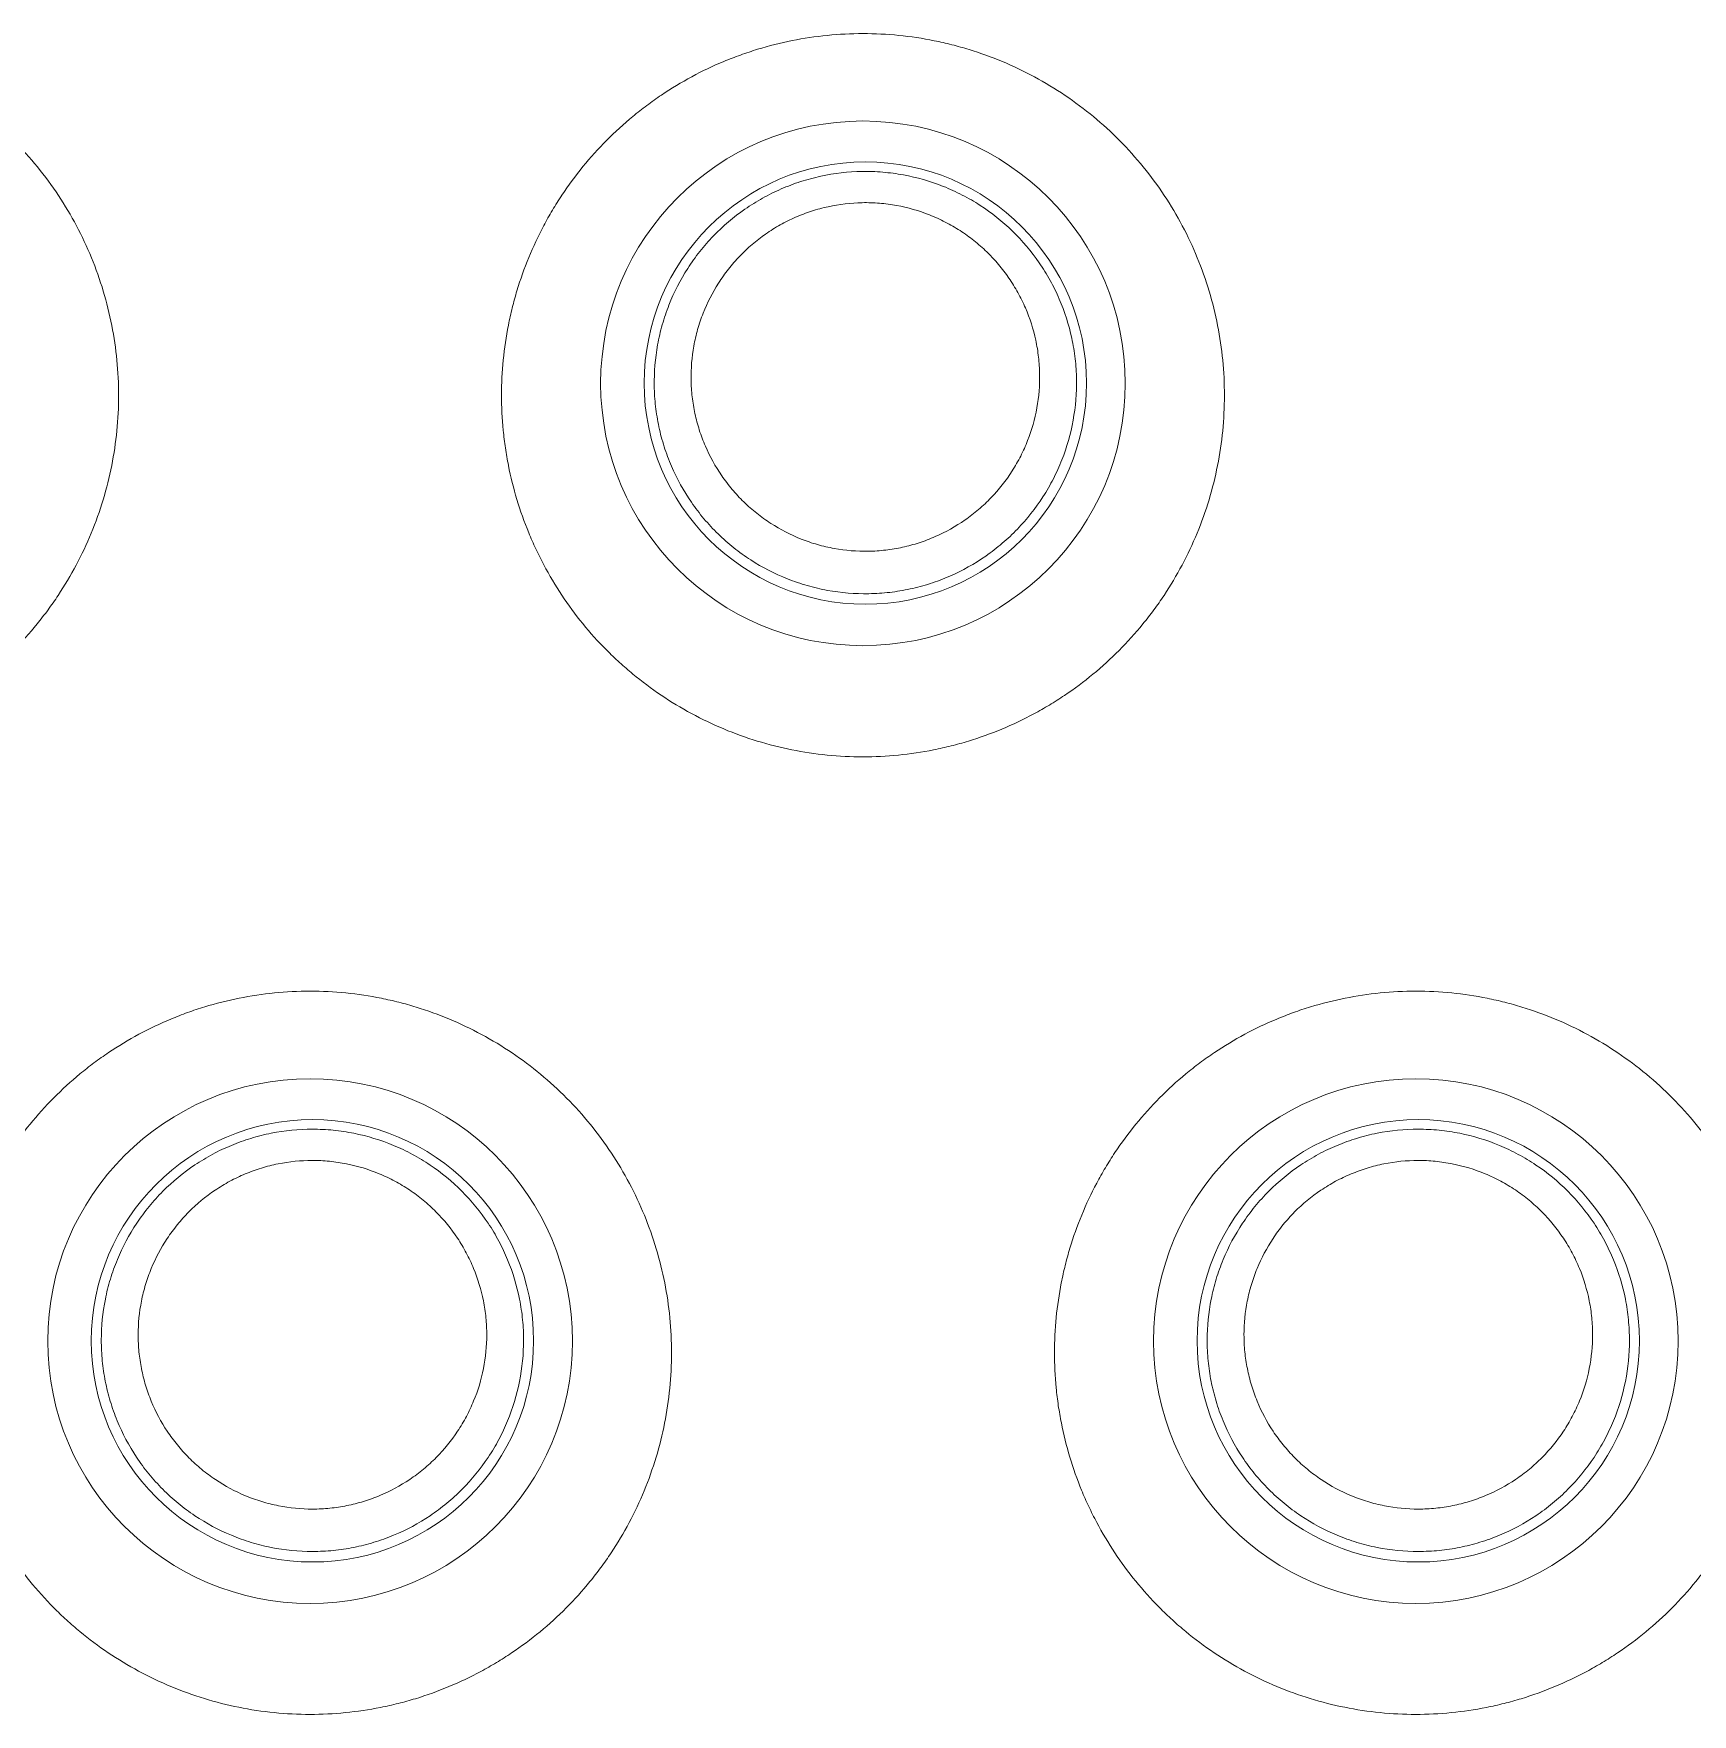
# Model space of a CAD drawing. Header units: millimetres. Extents: x 70151 to 230897, y 35202 to 113211.
# Drawn here: x 172293.605 to 172298.124, y 76646.738 to 76651.316 of the extents above; entities that cross this region are included whole.
import ezdxf

# ---------------------------------------------------------------- set-up
doc = ezdxf.new("R2010")
doc.units = ezdxf.units.MM
doc.header["$LTSCALE"] = 50
doc.layers.add('2-con', color=2, linetype='Continuous')
doc.layers.add('mark-B', color=2, linetype='Continuous', lineweight=20)

# ---------------------------------------------------------------- blocks, each defined once
blk = doc.blocks.new('무풍1way 일반')
at = {"layer": 'mark-B'}
for centre, radius in [((497.044, -430.0706), 0.7146), ((497.044, -430.0706), 0.7146), ((497.044, -430.0706), 0.7146), ((497.044, -430.0706), 0.7146), ((500.0564, -430.0706), 0.7146), ((500.0564, -430.0706), 0.7146), ((500.0564, -430.0706), 0.7146), ((500.0564, -430.0706), 0.7146), ((497.0375, -430.0713), 0.6025), ((500.0499, -430.0713), 0.6025), ((498.5502, -432.6794), 0.7146), ((498.5502, -432.6794), 0.7146), ((498.5502, -432.6794), 0.7146), ((498.5502, -432.6794), 0.7146), ((498.5437, -432.6801), 0.6025)]:
    blk.add_circle(centre, radius, dxfattribs=at)
for points, knots in [([(497.044, -431.0237), (497.1094, -431.0237), (497.1738, -431.0172), (497.2687, -430.9982), (497.3, -430.9904), (497.3466, -430.9761), (497.3622, -430.971), (497.3928, -430.9599), (497.408, -430.954), (497.4827, -430.9229), (497.5394, -430.8924), (497.6064, -430.8474), (497.6196, -430.838), (497.6456, -430.8186), (497.6584, -430.8085), (497.6959, -430.7775), (497.7197, -430.7558), (497.7876, -430.6874), (497.8282, -430.6377), (497.873, -430.5703), (497.8816, -430.5566), (497.8981, -430.5289), (497.9218, -430.4868), (497.9558, -430.4144), (497.9772, -430.3542), (497.9912, -430.3081), (497.9954, -430.2925), (498.0032, -430.2612), (498.0068, -430.2454), (498.0223, -430.1665), (498.0285, -430.103), (498.0286, -430.0072), (498.027, -429.9751), (498.0223, -429.9269), (498.0204, -429.9109), (498.0157, -429.879), (498.0129, -429.8632), (497.9974, -429.7848), (497.979, -429.7237), (497.9485, -429.6493), (497.942, -429.6346), (497.9283, -429.6053), (497.921, -429.5908), (497.8983, -429.5481), (497.8819, -429.5206), (497.8288, -429.4406), (497.7884, -429.3908), (497.7311, -429.3331), (497.7194, -429.3219), (497.6955, -429.3001), (497.659, -429.2683), (497.5946, -429.2203), (497.5395, -429.1869), (497.4825, -429.1562), (497.4529, -429.1421), (497.3631, -429.1046), (497.3014, -429.0858), (497.2063, -429.0667), (497.1742, -429.0618), (497.1091, -429.0553), (497.0767, -429.0537), (496.9797, -429.0537), (496.9155, -429.06), (496.8357, -429.0759), (496.8197, -429.0795), (496.7881, -429.0874), (496.7411, -429.1005), (496.6652, -429.1278), (496.607, -429.1555), (496.5643, -429.1784), (496.5502, -429.1864), (496.5223, -429.2032), (496.5086, -429.2119), (496.4412, -429.2572), (496.3916, -429.2981), (496.3236, -429.3665), (496.302, -429.3904), (496.2713, -429.4281), (496.2613, -429.4409), (496.2421, -429.4669), (496.2329, -429.4801), (496.1885, -429.547), (496.1584, -429.6034), (496.1216, -429.6926), (496.1107, -429.7232), (496.0922, -429.7848), (496.0844, -429.8158), (496.0658, -429.9098), (496.0595, -429.9734), (496.0594, -430.1027), (496.0656, -430.1663), (496.0841, -430.2603), (496.0918, -430.2913), (496.1103, -430.3529), (496.1212, -430.3835), (496.1578, -430.4728), (496.1878, -430.5292), (496.2409, -430.6094), (496.26, -430.6354), (496.301, -430.6858), (496.3226, -430.7098), (496.3905, -430.7782), (496.4399, -430.8192), (496.5205, -430.8735), (496.5485, -430.8905), (496.6055, -430.9212), (496.6637, -430.949), (496.7243, -430.9709), (496.7707, -430.9851), (496.7863, -430.9895), (496.8178, -430.9975), (496.8337, -431.0011), (496.9138, -431.0172), (496.9785, -431.0237), (497.044, -431.0237)], [0, 0, 0, 0, 0.03125, 0.03125, 0.046875, 0.046875, 0.054687, 0.054687, 0.0625, 0.0625, 0.09375, 0.09375, 0.101562, 0.101562, 0.109375, 0.109375, 0.125, 0.125, 0.15625, 0.15625, 0.164062, 0.164062, 0.171875, 0.1875, 0.203125, 0.203125, 0.210937, 0.210937, 0.21875, 0.21875, 0.25, 0.25, 0.265625, 0.265625, 0.273437, 0.273437, 0.28125, 0.28125, 0.3125, 0.3125, 0.320312, 0.320312, 0.328125, 0.328125, 0.34375, 0.34375, 0.375, 0.375, 0.382812, 0.382812, 0.390625, 0.40625, 0.421875, 0.421875, 0.4375, 0.4375, 0.46875, 0.46875, 0.484375, 0.484375, 0.5, 0.5, 0.53125, 0.53125, 0.539062, 0.539062, 0.546875, 0.5625, 0.578125, 0.578125, 0.585937, 0.585937, 0.59375, 0.59375, 0.625, 0.625, 0.640625, 0.640625, 0.648437, 0.648437, 0.65625, 0.65625, 0.6875, 0.6875, 0.703125, 0.703125, 0.71875, 0.71875, 0.75, 0.75, 0.78125, 0.78125, 0.796875, 0.796875, 0.8125, 0.8125, 0.84375, 0.84375, 0.859375, 0.859375, 0.875, 0.875, 0.90625, 0.90625, 0.921875, 0.921875, 0.9375, 0.953125, 0.953125, 0.960937, 0.960937, 0.96875, 0.96875, 1, 1, 1, 1]), ([(497.044, -431.0237), (497.1094, -431.0237), (497.1738, -431.0172), (497.2687, -430.9982), (497.3, -430.9904), (497.3466, -430.9761), (497.3622, -430.971), (497.3928, -430.9599), (497.408, -430.954), (497.4827, -430.9229), (497.5394, -430.8924), (497.6064, -430.8474), (497.6196, -430.838), (497.6456, -430.8186), (497.6584, -430.8085), (497.6959, -430.7775), (497.7197, -430.7558), (497.7876, -430.6874), (497.8282, -430.6377), (497.873, -430.5703), (497.8816, -430.5566), (497.8981, -430.5289), (497.9218, -430.4868), (497.9558, -430.4144), (497.9772, -430.3542), (497.9912, -430.3081), (497.9954, -430.2925), (498.0032, -430.2612), (498.0068, -430.2454), (498.0223, -430.1665), (498.0285, -430.103), (498.0286, -430.0072), (498.027, -429.9751), (498.0223, -429.9269), (498.0204, -429.9109), (498.0157, -429.879), (498.0129, -429.8632), (497.9974, -429.7848), (497.979, -429.7237), (497.9485, -429.6493), (497.942, -429.6346), (497.9283, -429.6053), (497.921, -429.5908), (497.8983, -429.5481), (497.8819, -429.5206), (497.8288, -429.4406), (497.7884, -429.3908), (497.7311, -429.3331), (497.7194, -429.3219), (497.6955, -429.3001), (497.659, -429.2683), (497.5946, -429.2203), (497.5395, -429.1869), (497.4825, -429.1562), (497.4529, -429.1421), (497.3631, -429.1046), (497.3014, -429.0858), (497.2063, -429.0667), (497.1742, -429.0618), (497.1091, -429.0553), (497.0767, -429.0537), (496.9797, -429.0537), (496.9155, -429.06), (496.8357, -429.0759), (496.8197, -429.0795), (496.7881, -429.0874), (496.7411, -429.1005), (496.6652, -429.1278), (496.607, -429.1555), (496.5643, -429.1784), (496.5502, -429.1864), (496.5223, -429.2032), (496.5086, -429.2119), (496.4412, -429.2572), (496.3916, -429.2981), (496.3236, -429.3665), (496.302, -429.3904), (496.2713, -429.4281), (496.2613, -429.4409), (496.2421, -429.4669), (496.2329, -429.4801), (496.1885, -429.547), (496.1584, -429.6034), (496.1216, -429.6926), (496.1107, -429.7232), (496.0922, -429.7848), (496.0844, -429.8158), (496.0658, -429.9098), (496.0595, -429.9734), (496.0594, -430.1027), (496.0656, -430.1663), (496.0841, -430.2603), (496.0918, -430.2913), (496.1103, -430.3529), (496.1212, -430.3835), (496.1578, -430.4728), (496.1878, -430.5292), (496.2409, -430.6094), (496.26, -430.6354), (496.301, -430.6858), (496.3226, -430.7098), (496.3905, -430.7782), (496.4399, -430.8192), (496.5205, -430.8735), (496.5485, -430.8905), (496.6055, -430.9212), (496.6637, -430.949), (496.7243, -430.9709), (496.7707, -430.9851), (496.7863, -430.9895), (496.8178, -430.9975), (496.8337, -431.0011), (496.9138, -431.0172), (496.9785, -431.0237), (497.044, -431.0237)], [0, 0, 0, 0, 0.03125, 0.03125, 0.046875, 0.046875, 0.054687, 0.054687, 0.0625, 0.0625, 0.09375, 0.09375, 0.101562, 0.101562, 0.109375, 0.109375, 0.125, 0.125, 0.15625, 0.15625, 0.164062, 0.164062, 0.171875, 0.1875, 0.203125, 0.203125, 0.210937, 0.210937, 0.21875, 0.21875, 0.25, 0.25, 0.265625, 0.265625, 0.273437, 0.273437, 0.28125, 0.28125, 0.3125, 0.3125, 0.320312, 0.320312, 0.328125, 0.328125, 0.34375, 0.34375, 0.375, 0.375, 0.382812, 0.382812, 0.390625, 0.40625, 0.421875, 0.421875, 0.4375, 0.4375, 0.46875, 0.46875, 0.484375, 0.484375, 0.5, 0.5, 0.53125, 0.53125, 0.539062, 0.539062, 0.546875, 0.5625, 0.578125, 0.578125, 0.585937, 0.585937, 0.59375, 0.59375, 0.625, 0.625, 0.640625, 0.640625, 0.648437, 0.648437, 0.65625, 0.65625, 0.6875, 0.6875, 0.703125, 0.703125, 0.71875, 0.71875, 0.75, 0.75, 0.78125, 0.78125, 0.796875, 0.796875, 0.8125, 0.8125, 0.84375, 0.84375, 0.859375, 0.859375, 0.875, 0.875, 0.90625, 0.90625, 0.921875, 0.921875, 0.9375, 0.953125, 0.953125, 0.960937, 0.960937, 0.96875, 0.96875, 1, 1, 1, 1]), ([(500.0564, -431.0237), (500.1218, -431.0237), (500.1861, -431.0172), (500.281, -430.9982), (500.3124, -430.9904), (500.359, -430.9761), (500.3746, -430.971), (500.4052, -430.9599), (500.4204, -430.954), (500.4951, -430.9229), (500.5518, -430.8924), (500.6188, -430.8474), (500.632, -430.838), (500.658, -430.8186), (500.6708, -430.8085), (500.7083, -430.7775), (500.7321, -430.7558), (500.8, -430.6874), (500.8406, -430.6377), (500.8854, -430.5703), (500.894, -430.5566), (500.9105, -430.5289), (500.9342, -430.4868), (500.9682, -430.4144), (500.9896, -430.3542), (501.0035, -430.3081), (501.0078, -430.2925), (501.0156, -430.2612), (501.0191, -430.2454), (501.0347, -430.1665), (501.0409, -430.103), (501.0409, -430.0072), (501.0394, -429.9751), (501.0347, -429.9269), (501.0327, -429.9109), (501.028, -429.879), (501.0253, -429.8632), (501.0098, -429.7848), (500.9914, -429.7237), (500.9609, -429.6493), (500.9544, -429.6346), (500.9406, -429.6053), (500.9334, -429.5908), (500.9107, -429.5481), (500.8943, -429.5206), (500.8412, -429.4406), (500.8008, -429.3908), (500.7435, -429.3331), (500.7318, -429.3219), (500.7079, -429.3001), (500.6714, -429.2683), (500.607, -429.2203), (500.5519, -429.1869), (500.4949, -429.1562), (500.4653, -429.1421), (500.3754, -429.1046), (500.3138, -429.0858), (500.2187, -429.0667), (500.1866, -429.0618), (500.1215, -429.0553), (500.0891, -429.0537), (499.9921, -429.0537), (499.9279, -429.06), (499.8481, -429.0759), (499.8321, -429.0795), (499.8005, -429.0874), (499.7535, -429.1005), (499.6776, -429.1278), (499.6194, -429.1555), (499.5767, -429.1784), (499.5626, -429.1864), (499.5347, -429.2032), (499.5209, -429.2119), (499.4536, -429.2572), (499.404, -429.2981), (499.336, -429.3665), (499.3144, -429.3904), (499.2837, -429.4281), (499.2737, -429.4409), (499.2545, -429.4669), (499.2453, -429.4801), (499.2009, -429.547), (499.1708, -429.6034), (499.134, -429.6926), (499.1231, -429.7232), (499.1045, -429.7848), (499.0968, -429.8158), (499.0782, -429.9098), (499.0719, -429.9734), (499.0718, -430.1027), (499.078, -430.1663), (499.0965, -430.2603), (499.1042, -430.2913), (499.1227, -430.3529), (499.1335, -430.3835), (499.1702, -430.4728), (499.2002, -430.5292), (499.2533, -430.6094), (499.2724, -430.6354), (499.3134, -430.6858), (499.335, -430.7098), (499.4029, -430.7782), (499.4523, -430.8192), (499.5328, -430.8735), (499.5609, -430.8905), (499.6179, -430.9212), (499.6761, -430.949), (499.7367, -430.9709), (499.783, -430.9851), (499.7986, -430.9895), (499.8302, -430.9975), (499.8461, -431.0011), (499.9262, -431.0172), (499.9909, -431.0237), (500.0564, -431.0237)], [0, 0, 0, 0, 0.03125, 0.03125, 0.046875, 0.046875, 0.054688, 0.054688, 0.0625, 0.0625, 0.09375, 0.09375, 0.101563, 0.101563, 0.109375, 0.109375, 0.125, 0.125, 0.15625, 0.15625, 0.164063, 0.164063, 0.171875, 0.1875, 0.203125, 0.203125, 0.210938, 0.210938, 0.21875, 0.21875, 0.25, 0.25, 0.265625, 0.265625, 0.273438, 0.273438, 0.28125, 0.28125, 0.3125, 0.3125, 0.320313, 0.320313, 0.328125, 0.328125, 0.34375, 0.34375, 0.375, 0.375, 0.382813, 0.382813, 0.390625, 0.40625, 0.421875, 0.421875, 0.4375, 0.4375, 0.46875, 0.46875, 0.484375, 0.484375, 0.5, 0.5, 0.53125, 0.53125, 0.539063, 0.539063, 0.546875, 0.5625, 0.578125, 0.578125, 0.585938, 0.585938, 0.59375, 0.59375, 0.625, 0.625, 0.640625, 0.640625, 0.648438, 0.648438, 0.65625, 0.65625, 0.6875, 0.6875, 0.703125, 0.703125, 0.71875, 0.71875, 0.75, 0.75, 0.78125, 0.78125, 0.796875, 0.796875, 0.8125, 0.8125, 0.84375, 0.84375, 0.859375, 0.859375, 0.875, 0.875, 0.90625, 0.90625, 0.921875, 0.921875, 0.9375, 0.953125, 0.953125, 0.960938, 0.960938, 0.96875, 0.96875, 1, 1, 1, 1]), ([(500.0564, -431.0237), (500.1218, -431.0237), (500.1861, -431.0172), (500.281, -430.9982), (500.3124, -430.9904), (500.359, -430.9761), (500.3746, -430.971), (500.4052, -430.9599), (500.4204, -430.954), (500.4951, -430.9229), (500.5518, -430.8924), (500.6188, -430.8474), (500.632, -430.838), (500.658, -430.8186), (500.6708, -430.8085), (500.7083, -430.7775), (500.7321, -430.7558), (500.8, -430.6874), (500.8406, -430.6377), (500.8854, -430.5703), (500.894, -430.5566), (500.9105, -430.5289), (500.9342, -430.4868), (500.9682, -430.4144), (500.9896, -430.3542), (501.0035, -430.3081), (501.0078, -430.2925), (501.0156, -430.2612), (501.0191, -430.2454), (501.0347, -430.1665), (501.0409, -430.103), (501.0409, -430.0072), (501.0394, -429.9751), (501.0347, -429.9269), (501.0327, -429.9109), (501.028, -429.879), (501.0253, -429.8632), (501.0098, -429.7848), (500.9914, -429.7237), (500.9609, -429.6493), (500.9544, -429.6346), (500.9406, -429.6053), (500.9334, -429.5908), (500.9107, -429.5481), (500.8943, -429.5206), (500.8412, -429.4406), (500.8008, -429.3908), (500.7435, -429.3331), (500.7318, -429.3219), (500.7079, -429.3001), (500.6714, -429.2683), (500.607, -429.2203), (500.5519, -429.1869), (500.4949, -429.1562), (500.4653, -429.1421), (500.3754, -429.1046), (500.3138, -429.0858), (500.2187, -429.0667), (500.1866, -429.0618), (500.1215, -429.0553), (500.0891, -429.0537), (499.9921, -429.0537), (499.9279, -429.06), (499.8481, -429.0759), (499.8321, -429.0795), (499.8005, -429.0874), (499.7535, -429.1005), (499.6776, -429.1278), (499.6194, -429.1555), (499.5767, -429.1784), (499.5626, -429.1864), (499.5347, -429.2032), (499.5209, -429.2119), (499.4536, -429.2572), (499.404, -429.2981), (499.336, -429.3665), (499.3144, -429.3904), (499.2837, -429.4281), (499.2737, -429.4409), (499.2545, -429.4669), (499.2453, -429.4801), (499.2009, -429.547), (499.1708, -429.6034), (499.134, -429.6926), (499.1231, -429.7232), (499.1045, -429.7848), (499.0968, -429.8158), (499.0782, -429.9098), (499.0719, -429.9734), (499.0718, -430.1027), (499.078, -430.1663), (499.0965, -430.2603), (499.1042, -430.2913), (499.1227, -430.3529), (499.1335, -430.3835), (499.1702, -430.4728), (499.2002, -430.5292), (499.2533, -430.6094), (499.2724, -430.6354), (499.3134, -430.6858), (499.335, -430.7098), (499.4029, -430.7782), (499.4523, -430.8192), (499.5328, -430.8735), (499.5609, -430.8905), (499.6179, -430.9212), (499.6761, -430.949), (499.7367, -430.9709), (499.783, -430.9851), (499.7986, -430.9895), (499.8302, -430.9975), (499.8461, -431.0011), (499.9262, -431.0172), (499.9909, -431.0237), (500.0564, -431.0237)], [0, 0, 0, 0, 0.03125, 0.03125, 0.046875, 0.046875, 0.054688, 0.054688, 0.0625, 0.0625, 0.09375, 0.09375, 0.101563, 0.101563, 0.109375, 0.109375, 0.125, 0.125, 0.15625, 0.15625, 0.164063, 0.164063, 0.171875, 0.1875, 0.203125, 0.203125, 0.210938, 0.210938, 0.21875, 0.21875, 0.25, 0.25, 0.265625, 0.265625, 0.273438, 0.273438, 0.28125, 0.28125, 0.3125, 0.3125, 0.320313, 0.320313, 0.328125, 0.328125, 0.34375, 0.34375, 0.375, 0.375, 0.382813, 0.382813, 0.390625, 0.40625, 0.421875, 0.421875, 0.4375, 0.4375, 0.46875, 0.46875, 0.484375, 0.484375, 0.5, 0.5, 0.53125, 0.53125, 0.539063, 0.539063, 0.546875, 0.5625, 0.578125, 0.578125, 0.585938, 0.585938, 0.59375, 0.59375, 0.625, 0.625, 0.640625, 0.640625, 0.648438, 0.648438, 0.65625, 0.65625, 0.6875, 0.6875, 0.703125, 0.703125, 0.71875, 0.71875, 0.75, 0.75, 0.78125, 0.78125, 0.796875, 0.796875, 0.8125, 0.8125, 0.84375, 0.84375, 0.859375, 0.859375, 0.875, 0.875, 0.90625, 0.90625, 0.921875, 0.921875, 0.9375, 0.953125, 0.953125, 0.960938, 0.960938, 0.96875, 0.96875, 1, 1, 1, 1]), ([(496.6301, -430.4786), (496.6033, -430.4517), (496.5796, -430.4226), (496.5483, -430.3757), (496.5387, -430.3595), (496.5209, -430.3261), (496.5129, -430.309), (496.4915, -430.2571), (496.4806, -430.2213), (496.4697, -430.166), (496.4669, -430.1472), (496.4633, -430.1098), (496.4624, -430.0911), (496.4624, -430.0351), (496.466, -429.9979), (496.4807, -429.9236), (496.4916, -429.8878), (496.5129, -429.836), (496.5209, -429.8191), (496.5386, -429.7858), (496.5483, -429.7695), (496.5797, -429.7225), (496.6033, -429.6935), (496.6431, -429.6536), (496.657, -429.6408), (496.6864, -429.6167), (496.7015, -429.6054), (496.7484, -429.574), (496.7814, -429.5562), (496.8339, -429.5344), (496.8519, -429.5279), (496.888, -429.5169), (496.9246, -429.5077), (496.9618, -429.5021), (496.99, -429.4993), (496.9994, -429.4986), (497.0183, -429.4977), (497.0279, -429.4974), (497.0755, -429.4974), (497.1129, -429.5011), (497.1683, -429.5122), (497.1866, -429.5168), (497.2139, -429.525), (497.223, -429.5281), (497.2408, -429.5345), (497.2496, -429.5379), (497.2932, -429.556), (497.3263, -429.5737), (497.3733, -429.6052), (497.3886, -429.6166), (497.4179, -429.6407), (497.4319, -429.6535), (497.4585, -429.6803), (497.4713, -429.6944), (497.4952, -429.7237), (497.5063, -429.7388), (497.5374, -429.7856), (497.555, -429.8186), (497.573, -429.8623), (497.5763, -429.8712), (497.5827, -429.8889), (497.5914, -429.9157), (497.6027, -429.961), (497.6081, -429.998), (497.6118, -430.0354), (497.6127, -430.0544), (497.6126, -430.1108), (497.6089, -430.1479), (497.598, -430.203), (497.5935, -430.2212), (497.5825, -430.2574), (497.5762, -430.2751), (497.5547, -430.3271), (497.5371, -430.3601), (497.5058, -430.407), (497.4945, -430.4224), (497.4706, -430.4516), (497.458, -430.4655), (497.4183, -430.5053), (497.3893, -430.5292), (497.342, -430.5609), (497.3257, -430.5707), (497.2925, -430.5885), (497.2586, -430.6046), (497.2231, -430.6173), (497.1869, -430.6283), (497.1684, -430.633), (497.1127, -430.6441), (497.0752, -430.6478), (497.0186, -430.6477), (496.9996, -430.6468), (496.9617, -430.6431), (496.943, -430.6402), (496.8876, -430.6291), (496.8516, -430.6182), (496.8078, -430.6), (496.7991, -430.5961), (496.782, -430.5879), (496.7567, -430.5751), (496.7326, -430.5606), (496.686, -430.5293), (496.657, -430.5055), (496.6301, -430.4786)], [0, 0, 0, 0, 0.03125, 0.03125, 0.046875, 0.046875, 0.0625, 0.0625, 0.09375, 0.09375, 0.109375, 0.109375, 0.125, 0.125, 0.15625, 0.15625, 0.1875, 0.1875, 0.203125, 0.203125, 0.21875, 0.21875, 0.25, 0.25, 0.265625, 0.265625, 0.28125, 0.28125, 0.3125, 0.3125, 0.328125, 0.328125, 0.34375, 0.359375, 0.359375, 0.367187, 0.367187, 0.375, 0.375, 0.40625, 0.40625, 0.421875, 0.421875, 0.429687, 0.429687, 0.4375, 0.4375, 0.46875, 0.46875, 0.484375, 0.484375, 0.5, 0.5, 0.515625, 0.515625, 0.53125, 0.53125, 0.5625, 0.5625, 0.570312, 0.570312, 0.578125, 0.59375, 0.609375, 0.609375, 0.625, 0.625, 0.65625, 0.65625, 0.671875, 0.671875, 0.6875, 0.6875, 0.71875, 0.71875, 0.734375, 0.734375, 0.75, 0.75, 0.78125, 0.78125, 0.796875, 0.796875, 0.8125, 0.828125, 0.828125, 0.84375, 0.84375, 0.875, 0.875, 0.890625, 0.890625, 0.90625, 0.90625, 0.9375, 0.9375, 0.945313, 0.945313, 0.953125, 0.96875, 0.96875, 1, 1, 1, 1]), ([(499.6425, -430.4786), (499.6157, -430.4517), (499.5919, -430.4226), (499.5607, -430.3757), (499.5511, -430.3595), (499.5333, -430.3261), (499.5253, -430.309), (499.5038, -430.2571), (499.493, -430.2213), (499.4821, -430.166), (499.4793, -430.1472), (499.4756, -430.1098), (499.4747, -430.0911), (499.4748, -430.0351), (499.4784, -429.9979), (499.4931, -429.9236), (499.504, -429.8878), (499.5253, -429.836), (499.5333, -429.8191), (499.551, -429.7858), (499.5607, -429.7695), (499.592, -429.7225), (499.6157, -429.6935), (499.6555, -429.6536), (499.6694, -429.6408), (499.6988, -429.6167), (499.7139, -429.6054), (499.7607, -429.574), (499.7938, -429.5562), (499.8463, -429.5344), (499.8643, -429.5279), (499.9004, -429.5169), (499.937, -429.5077), (499.9742, -429.5021), (500.0023, -429.4993), (500.0118, -429.4986), (500.0307, -429.4977), (500.0403, -429.4974), (500.0878, -429.4974), (500.1253, -429.5011), (500.1807, -429.5122), (500.199, -429.5168), (500.2263, -429.525), (500.2353, -429.5281), (500.2532, -429.5345), (500.262, -429.5379), (500.3056, -429.556), (500.3387, -429.5737), (500.3857, -429.6052), (500.401, -429.6166), (500.4303, -429.6407), (500.4442, -429.6535), (500.4709, -429.6803), (500.4837, -429.6944), (500.5076, -429.7237), (500.5187, -429.7388), (500.5498, -429.7856), (500.5674, -429.8186), (500.5853, -429.8623), (500.5887, -429.8712), (500.595, -429.8889), (500.6038, -429.9157), (500.6151, -429.961), (500.6205, -429.998), (500.6242, -430.0354), (500.6251, -430.0544), (500.625, -430.1108), (500.6213, -430.1479), (500.6104, -430.203), (500.6059, -430.2212), (500.5949, -430.2574), (500.5885, -430.2751), (500.5671, -430.3271), (500.5495, -430.3601), (500.5182, -430.407), (500.5069, -430.4224), (500.483, -430.4516), (500.4704, -430.4655), (500.4307, -430.5053), (500.4017, -430.5292), (500.3543, -430.5609), (500.3381, -430.5707), (500.3049, -430.5885), (500.271, -430.6046), (500.2355, -430.6173), (500.1993, -430.6283), (500.1807, -430.633), (500.125, -430.6441), (500.0876, -430.6478), (500.031, -430.6477), (500.012, -430.6468), (499.9741, -430.6431), (499.9554, -430.6402), (499.9, -430.6291), (499.864, -430.6182), (499.8202, -430.6), (499.8115, -430.5961), (499.7944, -430.5879), (499.7691, -430.5751), (499.745, -430.5606), (499.6984, -430.5293), (499.6694, -430.5055), (499.6425, -430.4786)], [0, 0, 0, 0, 0.03125, 0.03125, 0.046875, 0.046875, 0.0625, 0.0625, 0.09375, 0.09375, 0.109375, 0.109375, 0.125, 0.125, 0.15625, 0.15625, 0.1875, 0.1875, 0.203125, 0.203125, 0.21875, 0.21875, 0.25, 0.25, 0.265625, 0.265625, 0.28125, 0.28125, 0.3125, 0.3125, 0.328125, 0.328125, 0.34375, 0.359375, 0.359375, 0.367187, 0.367187, 0.375, 0.375, 0.40625, 0.40625, 0.421875, 0.421875, 0.429687, 0.429687, 0.4375, 0.4375, 0.46875, 0.46875, 0.484375, 0.484375, 0.5, 0.5, 0.515625, 0.515625, 0.53125, 0.53125, 0.5625, 0.5625, 0.570312, 0.570312, 0.578125, 0.59375, 0.609375, 0.609375, 0.625, 0.625, 0.65625, 0.65625, 0.671875, 0.671875, 0.6875, 0.6875, 0.71875, 0.71875, 0.734375, 0.734375, 0.75, 0.75, 0.78125, 0.78125, 0.796875, 0.796875, 0.8125, 0.828125, 0.828125, 0.84375, 0.84375, 0.875, 0.875, 0.890625, 0.890625, 0.90625, 0.90625, 0.9375, 0.9375, 0.945312, 0.945312, 0.953125, 0.96875, 0.96875, 1, 1, 1, 1]), ([(496.7011, -430.4228), (496.7122, -430.4339), (496.7238, -430.4445), (496.7478, -430.4642), (496.7727, -430.4828), (496.7993, -430.4988), (496.8268, -430.5135), (496.841, -430.5203), (496.8845, -430.5383), (496.9143, -430.5473), (496.9601, -430.5564), (496.9755, -430.5587), (497.0069, -430.5618), (497.0226, -430.5626), (497.0694, -430.5625), (497.1003, -430.5594), (497.1464, -430.5502), (497.1617, -430.5463), (497.1916, -430.5371), (497.2209, -430.5265), (497.2489, -430.5132), (497.2763, -430.4984), (497.2897, -430.4903), (497.3288, -430.464), (497.3526, -430.4442), (497.3853, -430.4113), (497.3957, -430.3998), (497.4154, -430.3756), (497.4247, -430.363), (497.4504, -430.3242), (497.4648, -430.297), (497.4824, -430.2541), (497.4877, -430.2394), (497.4966, -430.2096), (497.5004, -430.1946), (497.5093, -430.1492), (497.5123, -430.1186), (497.5123, -430.0721), (497.5115, -430.0565), (497.5085, -430.0257), (497.5039, -429.9953), (497.4965, -429.9654), (497.4876, -429.9358), (497.4824, -429.9211), (497.4645, -429.8779), (497.45, -429.8507), (497.4244, -429.8121), (497.4152, -429.7996), (497.3955, -429.7755), (497.385, -429.7638), (497.363, -429.7417), (497.3514, -429.7312), (497.3273, -429.7113), (497.3146, -429.7019), (497.2758, -429.6759), (497.2484, -429.6612), (497.2052, -429.6433), (497.1904, -429.6379), (497.1603, -429.6288), (497.1452, -429.625), (497.0994, -429.6159), (497.0684, -429.6129), (497.0212, -429.6129), (497.0055, -429.6137), (496.9744, -429.6169), (496.9437, -429.6215), (496.9135, -429.6291), (496.8836, -429.6383), (496.8687, -429.6437), (496.8254, -429.6618), (496.7981, -429.6765), (496.7595, -429.7025), (496.747, -429.7119), (496.7228, -429.7319), (496.7113, -429.7424), (496.6786, -429.7754), (496.6591, -429.7993), (496.6333, -429.8382), (496.6253, -429.8517), (496.6108, -429.8791), (496.6042, -429.8931), (496.5867, -429.9358), (496.5777, -429.9653), (496.5657, -430.0265), (496.5627, -430.0572), (496.5628, -430.1033), (496.5635, -430.1187), (496.5665, -430.1496), (496.5688, -430.165), (496.5779, -430.2106), (496.5868, -430.2401), (496.6044, -430.2829), (496.6111, -430.297), (496.6257, -430.3245), (496.6337, -430.3379), (496.6594, -430.3765), (496.679, -430.4006), (496.7011, -430.4228)], [0, 0, 0, 0, 0.015625, 0.015625, 0.03125, 0.046875, 0.046875, 0.0625, 0.0625, 0.09375, 0.09375, 0.109375, 0.109375, 0.125, 0.125, 0.15625, 0.15625, 0.171875, 0.171875, 0.1875, 0.203125, 0.203125, 0.21875, 0.21875, 0.25, 0.25, 0.265625, 0.265625, 0.28125, 0.28125, 0.3125, 0.3125, 0.328125, 0.328125, 0.34375, 0.34375, 0.375, 0.375, 0.390625, 0.390625, 0.40625, 0.421875, 0.421875, 0.4375, 0.4375, 0.46875, 0.46875, 0.484375, 0.484375, 0.5, 0.5, 0.515625, 0.515625, 0.53125, 0.53125, 0.5625, 0.5625, 0.578125, 0.578125, 0.59375, 0.59375, 0.625, 0.625, 0.640625, 0.640625, 0.65625, 0.671875, 0.671875, 0.6875, 0.6875, 0.71875, 0.71875, 0.734375, 0.734375, 0.75, 0.75, 0.78125, 0.78125, 0.796875, 0.796875, 0.8125, 0.8125, 0.84375, 0.84375, 0.875, 0.875, 0.890625, 0.890625, 0.90625, 0.90625, 0.9375, 0.9375, 0.953125, 0.953125, 0.96875, 0.96875, 1, 1, 1, 1]), ([(499.7135, -430.4228), (499.7246, -430.4339), (499.7362, -430.4445), (499.7602, -430.4642), (499.7851, -430.4828), (499.8117, -430.4988), (499.8392, -430.5135), (499.8534, -430.5203), (499.8969, -430.5383), (499.9266, -430.5473), (499.9725, -430.5564), (499.9879, -430.5587), (500.0193, -430.5618), (500.035, -430.5626), (500.0818, -430.5625), (500.1127, -430.5594), (500.1588, -430.5502), (500.1741, -430.5463), (500.204, -430.5371), (500.2333, -430.5265), (500.2613, -430.5132), (500.2887, -430.4984), (500.3021, -430.4903), (500.3412, -430.464), (500.365, -430.4442), (500.3977, -430.4113), (500.4081, -430.3998), (500.4277, -430.3756), (500.4371, -430.363), (500.4628, -430.3242), (500.4772, -430.297), (500.4948, -430.2541), (500.5, -430.2394), (500.509, -430.2096), (500.5127, -430.1946), (500.5217, -430.1492), (500.5247, -430.1186), (500.5247, -430.0721), (500.5239, -430.0565), (500.5209, -430.0257), (500.5163, -429.9953), (500.5089, -429.9654), (500.5, -429.9358), (500.4948, -429.9211), (500.4769, -429.8779), (500.4624, -429.8507), (500.4368, -429.8121), (500.4276, -429.7996), (500.4079, -429.7755), (500.3974, -429.7638), (500.3754, -429.7417), (500.3638, -429.7312), (500.3396, -429.7113), (500.327, -429.7019), (500.2882, -429.6759), (500.2608, -429.6612), (500.2176, -429.6433), (500.2028, -429.6379), (500.1727, -429.6288), (500.1576, -429.625), (500.1118, -429.6159), (500.0808, -429.6129), (500.0336, -429.6129), (500.0179, -429.6137), (499.9868, -429.6169), (499.9561, -429.6215), (499.9259, -429.6291), (499.896, -429.6383), (499.8811, -429.6437), (499.8378, -429.6618), (499.8105, -429.6765), (499.7719, -429.7025), (499.7594, -429.7119), (499.7352, -429.7319), (499.7237, -429.7424), (499.691, -429.7754), (499.6715, -429.7993), (499.6457, -429.8382), (499.6377, -429.8517), (499.6231, -429.8791), (499.6166, -429.8931), (499.599, -429.9358), (499.5901, -429.9653), (499.5781, -430.0265), (499.5751, -430.0572), (499.5751, -430.1033), (499.5759, -430.1187), (499.5789, -430.1496), (499.5812, -430.165), (499.5903, -430.2106), (499.5992, -430.2401), (499.6168, -430.2829), (499.6234, -430.297), (499.6381, -430.3245), (499.6461, -430.3379), (499.6718, -430.3765), (499.6914, -430.4006), (499.7135, -430.4228)], [0, 0, 0, 0, 0.015625, 0.015625, 0.03125, 0.046875, 0.046875, 0.0625, 0.0625, 0.09375, 0.09375, 0.109375, 0.109375, 0.125, 0.125, 0.15625, 0.15625, 0.171875, 0.171875, 0.1875, 0.203125, 0.203125, 0.21875, 0.21875, 0.25, 0.25, 0.265625, 0.265625, 0.28125, 0.28125, 0.3125, 0.3125, 0.328125, 0.328125, 0.34375, 0.34375, 0.375, 0.375, 0.390625, 0.390625, 0.40625, 0.421875, 0.421875, 0.4375, 0.4375, 0.46875, 0.46875, 0.484375, 0.484375, 0.5, 0.5, 0.515625, 0.515625, 0.53125, 0.53125, 0.5625, 0.5625, 0.578125, 0.578125, 0.59375, 0.59375, 0.625, 0.625, 0.640625, 0.640625, 0.65625, 0.671875, 0.671875, 0.6875, 0.6875, 0.71875, 0.71875, 0.734375, 0.734375, 0.75, 0.75, 0.78125, 0.78125, 0.796875, 0.796875, 0.8125, 0.8125, 0.84375, 0.84375, 0.875, 0.875, 0.890625, 0.890625, 0.90625, 0.90625, 0.9375, 0.9375, 0.953125, 0.953125, 0.96875, 0.96875, 1, 1, 1, 1]), ([(498.5502, -433.632), (498.6156, -433.632), (498.68, -433.6256), (498.7749, -433.6066), (498.8063, -433.5987), (498.8529, -433.5845), (498.8684, -433.5793), (498.8991, -433.5682), (498.9143, -433.5624), (498.989, -433.5312), (499.0457, -433.5007), (499.1126, -433.4556), (499.1258, -433.4463), (499.1519, -433.4269), (499.1647, -433.4168), (499.2022, -433.3858), (499.226, -433.364), (499.2939, -433.2957), (499.3345, -433.246), (499.3792, -433.1786), (499.3879, -433.1648), (499.4044, -433.1371), (499.428, -433.095), (499.462, -433.0227), (499.4835, -432.9624), (499.4974, -432.9163), (499.5017, -432.9008), (499.5095, -432.8695), (499.513, -432.8537), (499.5286, -432.7748), (499.5347, -432.7113), (499.5348, -432.6155), (499.5332, -432.5834), (499.5285, -432.5352), (499.5266, -432.5192), (499.5219, -432.4874), (499.5191, -432.4716), (499.5036, -432.3931), (499.4853, -432.332), (499.4547, -432.2577), (499.4483, -432.2429), (499.4345, -432.2136), (499.4273, -432.1992), (499.4046, -432.1565), (499.3882, -432.1289), (499.3351, -432.0489), (499.2946, -431.9991), (499.2374, -431.9415), (499.2257, -431.9302), (499.2018, -431.9084), (499.1653, -431.8767), (499.1009, -431.8286), (499.0458, -431.7953), (498.9887, -431.7645), (498.9591, -431.7504), (498.8693, -431.7129), (498.8077, -431.6941), (498.7126, -431.6749), (498.6804, -431.6701), (498.6153, -431.6636), (498.5829, -431.662), (498.4859, -431.662), (498.4216, -431.6683), (498.3418, -431.6842), (498.3259, -431.6878), (498.2942, -431.6957), (498.2473, -431.7088), (498.1714, -431.7361), (498.1131, -431.7638), (498.0704, -431.7867), (498.0563, -431.7947), (498.0285, -431.8115), (498.0147, -431.8203), (497.9473, -431.8655), (497.8978, -431.9065), (497.8298, -431.9748), (497.8082, -431.9988), (497.7774, -432.0364), (497.7674, -432.0493), (497.7483, -432.0753), (497.739, -432.0885), (497.6946, -432.1553), (497.6646, -432.2118), (497.6278, -432.3009), (497.6169, -432.3316), (497.5983, -432.3931), (497.5906, -432.4242), (497.572, -432.5181), (497.5656, -432.5817), (497.5656, -432.711), (497.5718, -432.7746), (497.5903, -432.8685), (497.598, -432.8996), (497.6165, -432.9611), (497.6273, -432.9918), (497.664, -433.081), (497.6939, -433.1375), (497.747, -433.2177), (497.7661, -433.2437), (497.8071, -433.2941), (497.8287, -433.3181), (497.8966, -433.3865), (497.946, -433.4275), (498.0266, -433.4818), (498.0546, -433.4988), (498.1116, -433.5295), (498.1698, -433.5573), (498.2304, -433.5792), (498.2768, -433.5934), (498.2924, -433.5978), (498.3239, -433.6058), (498.3399, -433.6094), (498.4199, -433.6256), (498.4847, -433.632), (498.5502, -433.632)], [0, 0, 0, 0, 0.03125, 0.03125, 0.046875, 0.046875, 0.054688, 0.054688, 0.0625, 0.0625, 0.09375, 0.09375, 0.101563, 0.101563, 0.109375, 0.109375, 0.125, 0.125, 0.15625, 0.15625, 0.164063, 0.164063, 0.171875, 0.1875, 0.203125, 0.203125, 0.210938, 0.210938, 0.21875, 0.21875, 0.25, 0.25, 0.265625, 0.265625, 0.273438, 0.273438, 0.28125, 0.28125, 0.3125, 0.3125, 0.320313, 0.320313, 0.328125, 0.328125, 0.34375, 0.34375, 0.375, 0.375, 0.382813, 0.382813, 0.390625, 0.40625, 0.421875, 0.421875, 0.4375, 0.4375, 0.46875, 0.46875, 0.484375, 0.484375, 0.5, 0.5, 0.53125, 0.53125, 0.539063, 0.539063, 0.546875, 0.5625, 0.578125, 0.578125, 0.585938, 0.585938, 0.59375, 0.59375, 0.625, 0.625, 0.640625, 0.640625, 0.648438, 0.648438, 0.65625, 0.65625, 0.6875, 0.6875, 0.703125, 0.703125, 0.71875, 0.71875, 0.75, 0.75, 0.78125, 0.78125, 0.796875, 0.796875, 0.8125, 0.8125, 0.84375, 0.84375, 0.859375, 0.859375, 0.875, 0.875, 0.90625, 0.90625, 0.921875, 0.921875, 0.9375, 0.953125, 0.953125, 0.960938, 0.960938, 0.96875, 0.96875, 1, 1, 1, 1]), ([(498.5502, -433.632), (498.6156, -433.632), (498.68, -433.6256), (498.7749, -433.6066), (498.8063, -433.5987), (498.8529, -433.5845), (498.8684, -433.5793), (498.8991, -433.5682), (498.9143, -433.5624), (498.989, -433.5312), (499.0457, -433.5007), (499.1126, -433.4556), (499.1258, -433.4463), (499.1519, -433.4269), (499.1647, -433.4168), (499.2022, -433.3858), (499.226, -433.364), (499.2939, -433.2957), (499.3345, -433.246), (499.3792, -433.1786), (499.3879, -433.1648), (499.4044, -433.1371), (499.428, -433.095), (499.462, -433.0227), (499.4835, -432.9624), (499.4974, -432.9163), (499.5017, -432.9008), (499.5095, -432.8695), (499.513, -432.8537), (499.5286, -432.7748), (499.5347, -432.7113), (499.5348, -432.6155), (499.5332, -432.5834), (499.5285, -432.5352), (499.5266, -432.5192), (499.5219, -432.4874), (499.5191, -432.4716), (499.5036, -432.3931), (499.4853, -432.332), (499.4547, -432.2577), (499.4483, -432.2429), (499.4345, -432.2136), (499.4273, -432.1992), (499.4046, -432.1565), (499.3882, -432.1289), (499.3351, -432.0489), (499.2946, -431.9991), (499.2374, -431.9415), (499.2257, -431.9302), (499.2018, -431.9084), (499.1653, -431.8767), (499.1009, -431.8286), (499.0458, -431.7953), (498.9887, -431.7645), (498.9591, -431.7504), (498.8693, -431.7129), (498.8077, -431.6941), (498.7126, -431.6749), (498.6804, -431.6701), (498.6153, -431.6636), (498.5829, -431.662), (498.4859, -431.662), (498.4216, -431.6683), (498.3418, -431.6842), (498.3259, -431.6878), (498.2942, -431.6957), (498.2473, -431.7088), (498.1714, -431.7361), (498.1131, -431.7638), (498.0704, -431.7867), (498.0563, -431.7947), (498.0285, -431.8115), (498.0147, -431.8203), (497.9473, -431.8655), (497.8978, -431.9065), (497.8298, -431.9748), (497.8082, -431.9988), (497.7774, -432.0364), (497.7674, -432.0493), (497.7483, -432.0753), (497.739, -432.0885), (497.6946, -432.1553), (497.6646, -432.2118), (497.6278, -432.3009), (497.6169, -432.3316), (497.5983, -432.3931), (497.5906, -432.4242), (497.572, -432.5181), (497.5656, -432.5817), (497.5656, -432.711), (497.5718, -432.7746), (497.5903, -432.8685), (497.598, -432.8996), (497.6165, -432.9611), (497.6273, -432.9918), (497.664, -433.081), (497.6939, -433.1375), (497.747, -433.2177), (497.7661, -433.2437), (497.8071, -433.2941), (497.8287, -433.3181), (497.8966, -433.3865), (497.946, -433.4275), (498.0266, -433.4818), (498.0546, -433.4988), (498.1116, -433.5295), (498.1698, -433.5573), (498.2304, -433.5792), (498.2768, -433.5934), (498.2924, -433.5978), (498.3239, -433.6058), (498.3399, -433.6094), (498.4199, -433.6256), (498.4847, -433.632), (498.5502, -433.632)], [0, 0, 0, 0, 0.03125, 0.03125, 0.046875, 0.046875, 0.054688, 0.054688, 0.0625, 0.0625, 0.09375, 0.09375, 0.101563, 0.101563, 0.109375, 0.109375, 0.125, 0.125, 0.15625, 0.15625, 0.164063, 0.164063, 0.171875, 0.1875, 0.203125, 0.203125, 0.210938, 0.210938, 0.21875, 0.21875, 0.25, 0.25, 0.265625, 0.265625, 0.273438, 0.273438, 0.28125, 0.28125, 0.3125, 0.3125, 0.320313, 0.320313, 0.328125, 0.328125, 0.34375, 0.34375, 0.375, 0.375, 0.382813, 0.382813, 0.390625, 0.40625, 0.421875, 0.421875, 0.4375, 0.4375, 0.46875, 0.46875, 0.484375, 0.484375, 0.5, 0.5, 0.53125, 0.53125, 0.539063, 0.539063, 0.546875, 0.5625, 0.578125, 0.578125, 0.585938, 0.585938, 0.59375, 0.59375, 0.625, 0.625, 0.640625, 0.640625, 0.648438, 0.648438, 0.65625, 0.65625, 0.6875, 0.6875, 0.703125, 0.703125, 0.71875, 0.71875, 0.75, 0.75, 0.78125, 0.78125, 0.796875, 0.796875, 0.8125, 0.8125, 0.84375, 0.84375, 0.859375, 0.859375, 0.875, 0.875, 0.90625, 0.90625, 0.921875, 0.921875, 0.9375, 0.953125, 0.953125, 0.960938, 0.960938, 0.96875, 0.96875, 1, 1, 1, 1]), ([(501.5626, -433.632), (501.628, -433.632), (501.6924, -433.6256), (501.7873, -433.6066), (501.8187, -433.5987), (501.8653, -433.5845), (501.8808, -433.5793), (501.9115, -433.5682), (501.9266, -433.5624), (502.0014, -433.5312), (502.058, -433.5007), (502.125, -433.4556), (502.1382, -433.4463), (502.1642, -433.4269), (502.1771, -433.4168), (502.2146, -433.3858), (502.2384, -433.364), (502.3063, -433.2957), (502.3469, -433.246), (502.3916, -433.1786), (502.4003, -433.1648), (502.4168, -433.1371), (502.4404, -433.095), (502.4744, -433.0227), (502.4959, -432.9624), (502.5098, -432.9163), (502.514, -432.9008), (502.5218, -432.8695), (502.5254, -432.8537), (502.5409, -432.7748), (502.5471, -432.7113), (502.5472, -432.6155), (502.5456, -432.5834), (502.5409, -432.5352), (502.539, -432.5192), (502.5343, -432.4874), (502.5315, -432.4716), (502.516, -432.3931), (502.4976, -432.332), (502.4671, -432.2577), (502.4606, -432.2429), (502.4469, -432.2136), (502.4396, -432.1992), (502.417, -432.1565), (502.4006, -432.1289), (502.3475, -432.0489), (502.307, -431.9991), (502.2498, -431.9415), (502.2381, -431.9302), (502.2142, -431.9084), (502.1776, -431.8767), (502.1133, -431.8286), (502.0582, -431.7953), (502.0011, -431.7645), (501.9715, -431.7504), (501.8817, -431.7129), (501.8201, -431.6941), (501.725, -431.6749), (501.6928, -431.6701), (501.6277, -431.6636), (501.5953, -431.662), (501.4983, -431.662), (501.434, -431.6683), (501.3542, -431.6842), (501.3383, -431.6878), (501.3066, -431.6957), (501.2597, -431.7088), (501.1837, -431.7361), (501.1255, -431.7638), (501.0828, -431.7867), (501.0687, -431.7947), (501.0408, -431.8115), (501.0271, -431.8203), (500.9597, -431.8655), (500.9101, -431.9065), (500.8421, -431.9748), (500.8205, -431.9988), (500.7898, -432.0364), (500.7798, -432.0493), (500.7607, -432.0753), (500.7514, -432.0885), (500.707, -432.1553), (500.677, -432.2118), (500.6402, -432.3009), (500.6293, -432.3316), (500.6107, -432.3931), (500.603, -432.4242), (500.5844, -432.5181), (500.578, -432.5817), (500.5779, -432.711), (500.5842, -432.7746), (500.6027, -432.8685), (500.6104, -432.8996), (500.6288, -432.9611), (500.6397, -432.9918), (500.6764, -433.081), (500.7063, -433.1375), (500.7594, -433.2177), (500.7785, -433.2437), (500.8195, -433.2941), (500.8411, -433.3181), (500.909, -433.3865), (500.9584, -433.4275), (501.039, -433.4818), (501.067, -433.4988), (501.124, -433.5295), (501.1822, -433.5573), (501.2428, -433.5792), (501.2892, -433.5934), (501.3048, -433.5978), (501.3363, -433.6058), (501.3522, -433.6094), (501.4323, -433.6256), (501.4971, -433.632), (501.5626, -433.632)], [0, 0, 0, 0, 0.03125, 0.03125, 0.046875, 0.046875, 0.054687, 0.054687, 0.0625, 0.0625, 0.09375, 0.09375, 0.101562, 0.101562, 0.109375, 0.109375, 0.125, 0.125, 0.15625, 0.15625, 0.164063, 0.164063, 0.171875, 0.1875, 0.203125, 0.203125, 0.210938, 0.210938, 0.21875, 0.21875, 0.25, 0.25, 0.265625, 0.265625, 0.273438, 0.273438, 0.28125, 0.28125, 0.3125, 0.3125, 0.320313, 0.320313, 0.328125, 0.328125, 0.34375, 0.34375, 0.375, 0.375, 0.382813, 0.382813, 0.390625, 0.40625, 0.421875, 0.421875, 0.4375, 0.4375, 0.46875, 0.46875, 0.484375, 0.484375, 0.5, 0.5, 0.53125, 0.53125, 0.539063, 0.539063, 0.546875, 0.5625, 0.578125, 0.578125, 0.585938, 0.585938, 0.59375, 0.59375, 0.625, 0.625, 0.640625, 0.640625, 0.648438, 0.648438, 0.65625, 0.65625, 0.6875, 0.6875, 0.703125, 0.703125, 0.71875, 0.71875, 0.75, 0.75, 0.78125, 0.78125, 0.796875, 0.796875, 0.8125, 0.8125, 0.84375, 0.84375, 0.859375, 0.859375, 0.875, 0.875, 0.90625, 0.90625, 0.921875, 0.921875, 0.9375, 0.953125, 0.953125, 0.960938, 0.960938, 0.96875, 0.96875, 1, 1, 1, 1]), ([(501.5626, -433.632), (501.628, -433.632), (501.6924, -433.6256), (501.7873, -433.6066), (501.8187, -433.5987), (501.8653, -433.5845), (501.8808, -433.5793), (501.9115, -433.5682), (501.9266, -433.5624), (502.0014, -433.5312), (502.058, -433.5007), (502.125, -433.4556), (502.1382, -433.4463), (502.1642, -433.4269), (502.1771, -433.4168), (502.2146, -433.3858), (502.2384, -433.364), (502.3063, -433.2957), (502.3469, -433.246), (502.3916, -433.1786), (502.4003, -433.1648), (502.4168, -433.1371), (502.4404, -433.095), (502.4744, -433.0227), (502.4959, -432.9624), (502.5098, -432.9163), (502.514, -432.9008), (502.5218, -432.8695), (502.5254, -432.8537), (502.5409, -432.7748), (502.5471, -432.7113), (502.5472, -432.6155), (502.5456, -432.5834), (502.5409, -432.5352), (502.539, -432.5192), (502.5343, -432.4874), (502.5315, -432.4716), (502.516, -432.3931), (502.4976, -432.332), (502.4671, -432.2577), (502.4606, -432.2429), (502.4469, -432.2136), (502.4396, -432.1992), (502.417, -432.1565), (502.4006, -432.1289), (502.3475, -432.0489), (502.307, -431.9991), (502.2498, -431.9415), (502.2381, -431.9302), (502.2142, -431.9084), (502.1776, -431.8767), (502.1133, -431.8286), (502.0582, -431.7953), (502.0011, -431.7645), (501.9715, -431.7504), (501.8817, -431.7129), (501.8201, -431.6941), (501.725, -431.6749), (501.6928, -431.6701), (501.6277, -431.6636), (501.5953, -431.662), (501.4983, -431.662), (501.434, -431.6683), (501.3542, -431.6842), (501.3383, -431.6878), (501.3066, -431.6957), (501.2597, -431.7088), (501.1837, -431.7361), (501.1255, -431.7638), (501.0828, -431.7867), (501.0687, -431.7947), (501.0408, -431.8115), (501.0271, -431.8203), (500.9597, -431.8655), (500.9101, -431.9065), (500.8421, -431.9748), (500.8205, -431.9988), (500.7898, -432.0364), (500.7798, -432.0493), (500.7607, -432.0753), (500.7514, -432.0885), (500.707, -432.1553), (500.677, -432.2118), (500.6402, -432.3009), (500.6293, -432.3316), (500.6107, -432.3931), (500.603, -432.4242), (500.5844, -432.5181), (500.578, -432.5817), (500.5779, -432.711), (500.5842, -432.7746), (500.6027, -432.8685), (500.6104, -432.8996), (500.6288, -432.9611), (500.6397, -432.9918), (500.6764, -433.081), (500.7063, -433.1375), (500.7594, -433.2177), (500.7785, -433.2437), (500.8195, -433.2941), (500.8411, -433.3181), (500.909, -433.3865), (500.9584, -433.4275), (501.039, -433.4818), (501.067, -433.4988), (501.124, -433.5295), (501.1822, -433.5573), (501.2428, -433.5792), (501.2892, -433.5934), (501.3048, -433.5978), (501.3363, -433.6058), (501.3522, -433.6094), (501.4323, -433.6256), (501.4971, -433.632), (501.5626, -433.632)], [0, 0, 0, 0, 0.03125, 0.03125, 0.046875, 0.046875, 0.054687, 0.054687, 0.0625, 0.0625, 0.09375, 0.09375, 0.101562, 0.101562, 0.109375, 0.109375, 0.125, 0.125, 0.15625, 0.15625, 0.164063, 0.164063, 0.171875, 0.1875, 0.203125, 0.203125, 0.210938, 0.210938, 0.21875, 0.21875, 0.25, 0.25, 0.265625, 0.265625, 0.273438, 0.273438, 0.28125, 0.28125, 0.3125, 0.3125, 0.320313, 0.320313, 0.328125, 0.328125, 0.34375, 0.34375, 0.375, 0.375, 0.382813, 0.382813, 0.390625, 0.40625, 0.421875, 0.421875, 0.4375, 0.4375, 0.46875, 0.46875, 0.484375, 0.484375, 0.5, 0.5, 0.53125, 0.53125, 0.539063, 0.539063, 0.546875, 0.5625, 0.578125, 0.578125, 0.585938, 0.585938, 0.59375, 0.59375, 0.625, 0.625, 0.640625, 0.640625, 0.648438, 0.648438, 0.65625, 0.65625, 0.6875, 0.6875, 0.703125, 0.703125, 0.71875, 0.71875, 0.75, 0.75, 0.78125, 0.78125, 0.796875, 0.796875, 0.8125, 0.8125, 0.84375, 0.84375, 0.859375, 0.859375, 0.875, 0.875, 0.90625, 0.90625, 0.921875, 0.921875, 0.9375, 0.953125, 0.953125, 0.960938, 0.960938, 0.96875, 0.96875, 1, 1, 1, 1]), ([(498.143, -433.094), (498.1157, -433.0675), (498.0915, -433.0388), (498.0595, -432.9924), (498.0496, -432.9764), (498.0313, -432.9432), (498.023, -432.9263), (498.0007, -432.8747), (497.9893, -432.8391), (497.9775, -432.784), (497.9744, -432.7652), (497.9701, -432.7279), (497.9689, -432.7092), (497.968, -432.6533), (497.971, -432.616), (497.9845, -432.5415), (497.9948, -432.5055), (498.0153, -432.4534), (498.023, -432.4363), (498.0402, -432.4028), (498.0497, -432.3863), (498.0802, -432.3388), (498.1034, -432.3094), (498.1425, -432.2689), (498.1562, -432.2559), (498.1851, -432.2313), (498.2001, -432.2198), (498.2464, -432.1876), (498.2792, -432.1693), (498.3313, -432.1466), (498.3492, -432.1398), (498.3852, -432.1282), (498.4215, -432.1184), (498.4586, -432.1122), (498.4868, -432.109), (498.4962, -432.1081), (498.5151, -432.1069), (498.5247, -432.1065), (498.5722, -432.1057), (498.6098, -432.1088), (498.6653, -432.1189), (498.6837, -432.1232), (498.7111, -432.131), (498.7202, -432.1339), (498.7382, -432.14), (498.7471, -432.1433), (498.7909, -432.1607), (498.8243, -432.1779), (498.8719, -432.2086), (498.8874, -432.2198), (498.917, -432.2434), (498.9312, -432.2559), (498.9583, -432.2823), (498.9713, -432.2962), (498.9956, -432.3251), (499.007, -432.3401), (499.0388, -432.3863), (499.057, -432.4191), (499.0757, -432.4625), (499.0792, -432.4713), (499.0858, -432.4889), (499.095, -432.5156), (499.107, -432.5607), (499.113, -432.5976), (499.1173, -432.6349), (499.1185, -432.6538), (499.1194, -432.7103), (499.1163, -432.7474), (499.1063, -432.8026), (499.102, -432.8209), (499.0916, -432.8573), (499.0856, -432.8751), (499.0649, -432.9274), (499.0479, -432.9607), (499.0174, -433.0082), (499.0063, -433.0237), (498.9829, -433.0532), (498.9706, -433.0674), (498.9315, -433.1078), (498.903, -433.1322), (498.8561, -433.1647), (498.84, -433.1747), (498.8071, -433.193), (498.7735, -433.2097), (498.7382, -433.223), (498.7022, -433.2346), (498.6837, -433.2396), (498.6282, -433.2516), (498.5908, -433.2559), (498.5342, -433.2568), (498.5152, -433.2562), (498.4773, -433.253), (498.4585, -433.2505), (498.4029, -433.2403), (498.3667, -433.23), (498.3227, -433.2125), (498.3139, -433.2087), (498.2966, -433.2008), (498.2711, -433.1885), (498.2468, -433.1743), (498.1996, -433.1438), (498.1702, -433.1205), (498.143, -433.094)], [0, 0, 0, 0, 0.03125, 0.03125, 0.046875, 0.046875, 0.0625, 0.0625, 0.09375, 0.09375, 0.109375, 0.109375, 0.125, 0.125, 0.15625, 0.15625, 0.1875, 0.1875, 0.203125, 0.203125, 0.21875, 0.21875, 0.25, 0.25, 0.265625, 0.265625, 0.28125, 0.28125, 0.3125, 0.3125, 0.328125, 0.328125, 0.34375, 0.359375, 0.359375, 0.367187, 0.367187, 0.375, 0.375, 0.40625, 0.40625, 0.421875, 0.421875, 0.429687, 0.429687, 0.4375, 0.4375, 0.46875, 0.46875, 0.484375, 0.484375, 0.5, 0.5, 0.515625, 0.515625, 0.53125, 0.53125, 0.5625, 0.5625, 0.570312, 0.570312, 0.578125, 0.59375, 0.609375, 0.609375, 0.625, 0.625, 0.65625, 0.65625, 0.671875, 0.671875, 0.6875, 0.6875, 0.71875, 0.71875, 0.734375, 0.734375, 0.75, 0.75, 0.78125, 0.78125, 0.796875, 0.796875, 0.8125, 0.828125, 0.828125, 0.84375, 0.84375, 0.875, 0.875, 0.890625, 0.890625, 0.90625, 0.90625, 0.9375, 0.9375, 0.945312, 0.945312, 0.953125, 0.96875, 0.96875, 1, 1, 1, 1]), ([(498.2128, -433.0373), (498.2241, -433.0482), (498.2358, -433.0586), (498.2602, -433.0779), (498.2854, -433.096), (498.3123, -433.1116), (498.34, -433.1259), (498.3543, -433.1324), (498.3981, -433.1498), (498.428, -433.1583), (498.474, -433.1667), (498.4895, -433.1687), (498.5209, -433.1713), (498.5366, -433.1718), (498.5834, -433.1709), (498.6143, -433.1673), (498.6602, -433.1573), (498.6755, -433.1532), (498.7052, -433.1435), (498.7343, -433.1325), (498.7621, -433.1187), (498.7892, -433.1035), (498.8025, -433.0951), (498.8411, -433.0682), (498.8646, -433.048), (498.8968, -433.0146), (498.907, -433.0029), (498.9262, -432.9784), (498.9353, -432.9656), (498.9604, -432.9264), (498.9744, -432.899), (498.9913, -432.8559), (498.9963, -432.8411), (499.0048, -432.8112), (499.0082, -432.7961), (499.0164, -432.7506), (499.0189, -432.72), (499.0182, -432.6735), (499.0171, -432.6579), (499.0136, -432.6271), (499.0086, -432.5967), (499.0007, -432.567), (498.9913, -432.5376), (498.9858, -432.523), (498.9673, -432.4801), (498.9523, -432.4531), (498.9261, -432.4149), (498.9167, -432.4026), (498.8966, -432.3787), (498.8859, -432.3672), (498.8635, -432.3455), (498.8518, -432.3351), (498.8273, -432.3156), (498.8145, -432.3064), (498.7752, -432.2811), (498.7476, -432.2668), (498.7041, -432.2496), (498.6892, -432.2445), (498.659, -432.2359), (498.6438, -432.2324), (498.5979, -432.224), (498.5668, -432.2215), (498.5196, -432.2223), (498.5039, -432.2234), (498.4729, -432.227), (498.4422, -432.2321), (498.4122, -432.2403), (498.3824, -432.2499), (498.3676, -432.2555), (498.3246, -432.2744), (498.2976, -432.2895), (498.2594, -432.3162), (498.2471, -432.3257), (498.2232, -432.3461), (498.2119, -432.3568), (498.1797, -432.3904), (498.1606, -432.4146), (498.1355, -432.4539), (498.1277, -432.4675), (498.1136, -432.4951), (498.1073, -432.5092), (498.0904, -432.5522), (498.082, -432.5819), (498.0709, -432.6432), (498.0685, -432.674), (498.0693, -432.7201), (498.0703, -432.7354), (498.0738, -432.7662), (498.0763, -432.7817), (498.0861, -432.8271), (498.0955, -432.8564), (498.1138, -432.8989), (498.1207, -432.9129), (498.1358, -432.9402), (498.144, -432.9534), (498.1703, -432.9917), (498.1903, -433.0154), (498.2128, -433.0373)], [0, 0, 0, 0, 0.015625, 0.015625, 0.03125, 0.046875, 0.046875, 0.0625, 0.0625, 0.09375, 0.09375, 0.109375, 0.109375, 0.125, 0.125, 0.15625, 0.15625, 0.171875, 0.171875, 0.1875, 0.203125, 0.203125, 0.21875, 0.21875, 0.25, 0.25, 0.265625, 0.265625, 0.28125, 0.28125, 0.3125, 0.3125, 0.328125, 0.328125, 0.34375, 0.34375, 0.375, 0.375, 0.390625, 0.390625, 0.40625, 0.421875, 0.421875, 0.4375, 0.4375, 0.46875, 0.46875, 0.484375, 0.484375, 0.5, 0.5, 0.515625, 0.515625, 0.53125, 0.53125, 0.5625, 0.5625, 0.578125, 0.578125, 0.59375, 0.59375, 0.625, 0.625, 0.640625, 0.640625, 0.65625, 0.671875, 0.671875, 0.6875, 0.6875, 0.71875, 0.71875, 0.734375, 0.734375, 0.75, 0.75, 0.78125, 0.78125, 0.796875, 0.796875, 0.8125, 0.8125, 0.84375, 0.84375, 0.875, 0.875, 0.890625, 0.890625, 0.90625, 0.90625, 0.9375, 0.9375, 0.953125, 0.953125, 0.96875, 0.96875, 1, 1, 1, 1])]:
    blk.add_open_spline(points, degree=3, knots=knots, dxfattribs=at)
blk = doc.blocks.new('dpdjzjs')
at = {"layer": 'mark-B', "rotation": 180}
blk.add_blockref('무풍1way 일반', (172794.4147, 96209.7275), dxfattribs=at)

msp = doc.modelspace()

# ---------------------------------------------------------------- block references
at = {"layer": '2-con'}
msp.add_blockref('dpdjzjs', (0, -19992.0434), dxfattribs=at)

doc.saveas('drawing.dxf')
